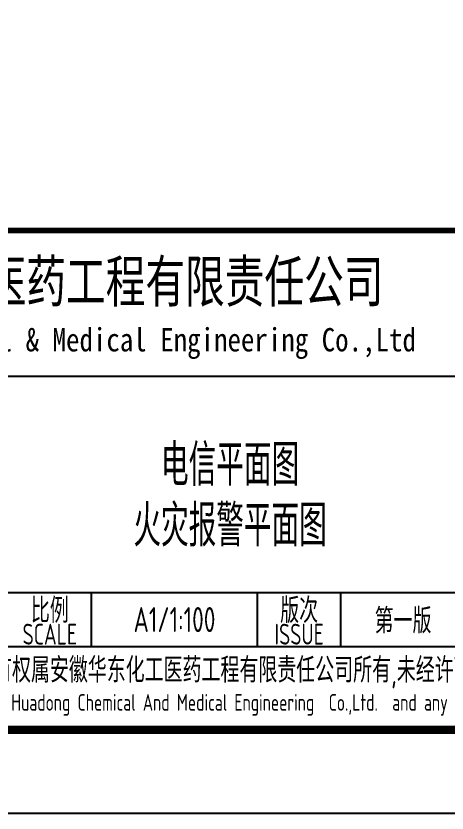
# Model space of a CAD drawing. Extents: x 5279878 to 5976284, y -275259 to -27697.
# Drawn here: x 5833204 to 5838391, y -251520 to -241940 of the extents above; entities that cross this region are included whole.
import ezdxf
from ezdxf.enums import TextEntityAlignment as Align

# ---------------------------------------------------------------- set-up
doc = ezdxf.new("R2010")
doc.units = 0
doc.header["$LTSCALE"] = 1000
doc.header["$MEASUREMENT"] = 0
doc.layers.get('0').update_dxf_attribs({"linetype": 'CONTINUOUS'})
doc.layers.add('PUB_TITLE', color=4, linetype='CONTINUOUS')
doc.styles.add('AHD', font='sceie.shx', dxfattribs={"width": 0.7, "bigfont": 'sceic.shx'})
doc.styles.add('ECEC_TQ_S', font='')
doc.styles.get('ECEC_TQ_S').set_extended_font_data('SimSun')

msp = doc.modelspace()

# ---------------------------------------------------------------- linework, layer by layer
for p, q in [((5827611.4, -246269.8), (5845611.4, -246269.8)), ((5827611.4, -248869.8), (5845611.4, -248869.8)), ((5834111.4, -249519.8), (5834111.4, -248869.8)), ((5836111.4, -249519.8), (5836111.4, -248869.8)), ((5837111.4, -249519.8), (5837111.4, -248869.8)), ((5827611.4, -249519.8), (5845611.4, -249519.8)), ((5827611.4, -250519.8), (5845611.4, -250519.8))]:
    msp.add_line(p, q)
msp.add_lwpolyline([(5845611.4, -244519.8, 70, 70, 0), (5827611.4, -244519.8, 70, 70, 0), (5827611.4, -250519.8, 0, 0, 0)], format="xyseb")
at = {"layer": 'PUB_TITLE', "color": 4}
msp.add_lwpolyline([(5762511.4, -251519.8), (5846611.4, -251519.8), (5846611.4, -192119.8), (5762511.4, -192119.8)], close=True, dxfattribs=at)
at = {"layer": 'PUB_TITLE', "color": 4, "const_width": 100}
msp.add_lwpolyline([(5765011.4, -250519.8), (5845611.4, -250519.8), (5845611.4, -193119.8), (5765011.4, -193119.8)], close=True, dxfattribs=at)

# ---------------------------------------------------------------- texts
for s, height, style, width, p in [('安徽华东化工医药工程有限责任公司', 500, 'ECEC_TQ_S', 0.7, (5833806.3, -245119.8)), ('安徽华东化工医药工程有限责任公司', 500, 'ECEC_TQ_S', 0.7, (5833806.3, -245119.8)), ('Anhui Huadong Chemical & Medical Engineering Co.,Ltd', 280, 'ECEC_TQ_S', 0.85, (5833806.3, -245869.8)), ('Anhui Huadong Chemical & Medical Engineering Co.,Ltd', 280, 'ECEC_TQ_S', 0.85, (5833806.3, -245869.8)), ('电信平面图', 500, 'AHD', 0.7, (5835780.3, -247312.2)), ('火灾报警平面图', 500, 'AHD', 0.7, (5835780.3, -248038.5)), ('比例', 300, 'AHD', 0.8, (5833611.4, -249069.8)), ('比例', 300, 'AHD', 0.8, (5833611.4, -249069.8)), ('版次', 300, 'AHD', 0.8, (5836611.4, -249069.8)), ('版次', 300, 'AHD', 0.8, (5836611.4, -249069.8)), ('SCALE', 250, 'AHD', 0.8, (5833611.4, -249369.8)), ('SCALE', 250, 'AHD', 0.8, (5833611.4, -249369.8)), ('ISSUE', 250, 'AHD', 0.8, (5836611.4, -249369.8)), ('ISSUE', 250, 'AHD', 0.8, (5836611.4, -249369.8)), ('本文件专有权属安徽华东化工医药工程有限责任公司所有,未经许可不得复制或转让给第三方', 300, 'AHD', 0.8, (5836611.4, -249819.8)), ('本文件专有权属安徽华东化工医药工程有限责任公司所有,未经许可不得复制或转让给第三方', 300, 'AHD', 0.8, (5836611.4, -249819.8)), ('The proprietary right of this document belongs to Anhui Huadong Chemical And Medical Engineering  Co.,Ltd.  and any replication or transfer to the 3rd. side is forbidden without its permission. ', 200, 'AHD', 0.8, (5836611.4, -250219.8)), ('The proprietary right of this document belongs to Anhui Huadong Chemical And Medical Engineering  Co.,Ltd.  and any replication or transfer to the 3rd. side is forbidden without its permission. ', 200, 'AHD', 0.8, (5836611.4, -250219.8))]:
    msp.add_text(s, height=height, dxfattribs=dict(style=style, width=width)).set_placement(p, align=Align.MIDDLE)
at = {"style": 'AHD', "width": 0.8}
for tag, text, p in [('A1/1:100', '1:100', (5835111.4, -249194.8)), ('第一版', '0', (5837861.4, -249194.8))]:
    msp.add_attdef(tag, text=text, height=300, dxfattribs=at).set_placement(p, align=Align.MIDDLE)

doc.saveas('drawing.dxf')
